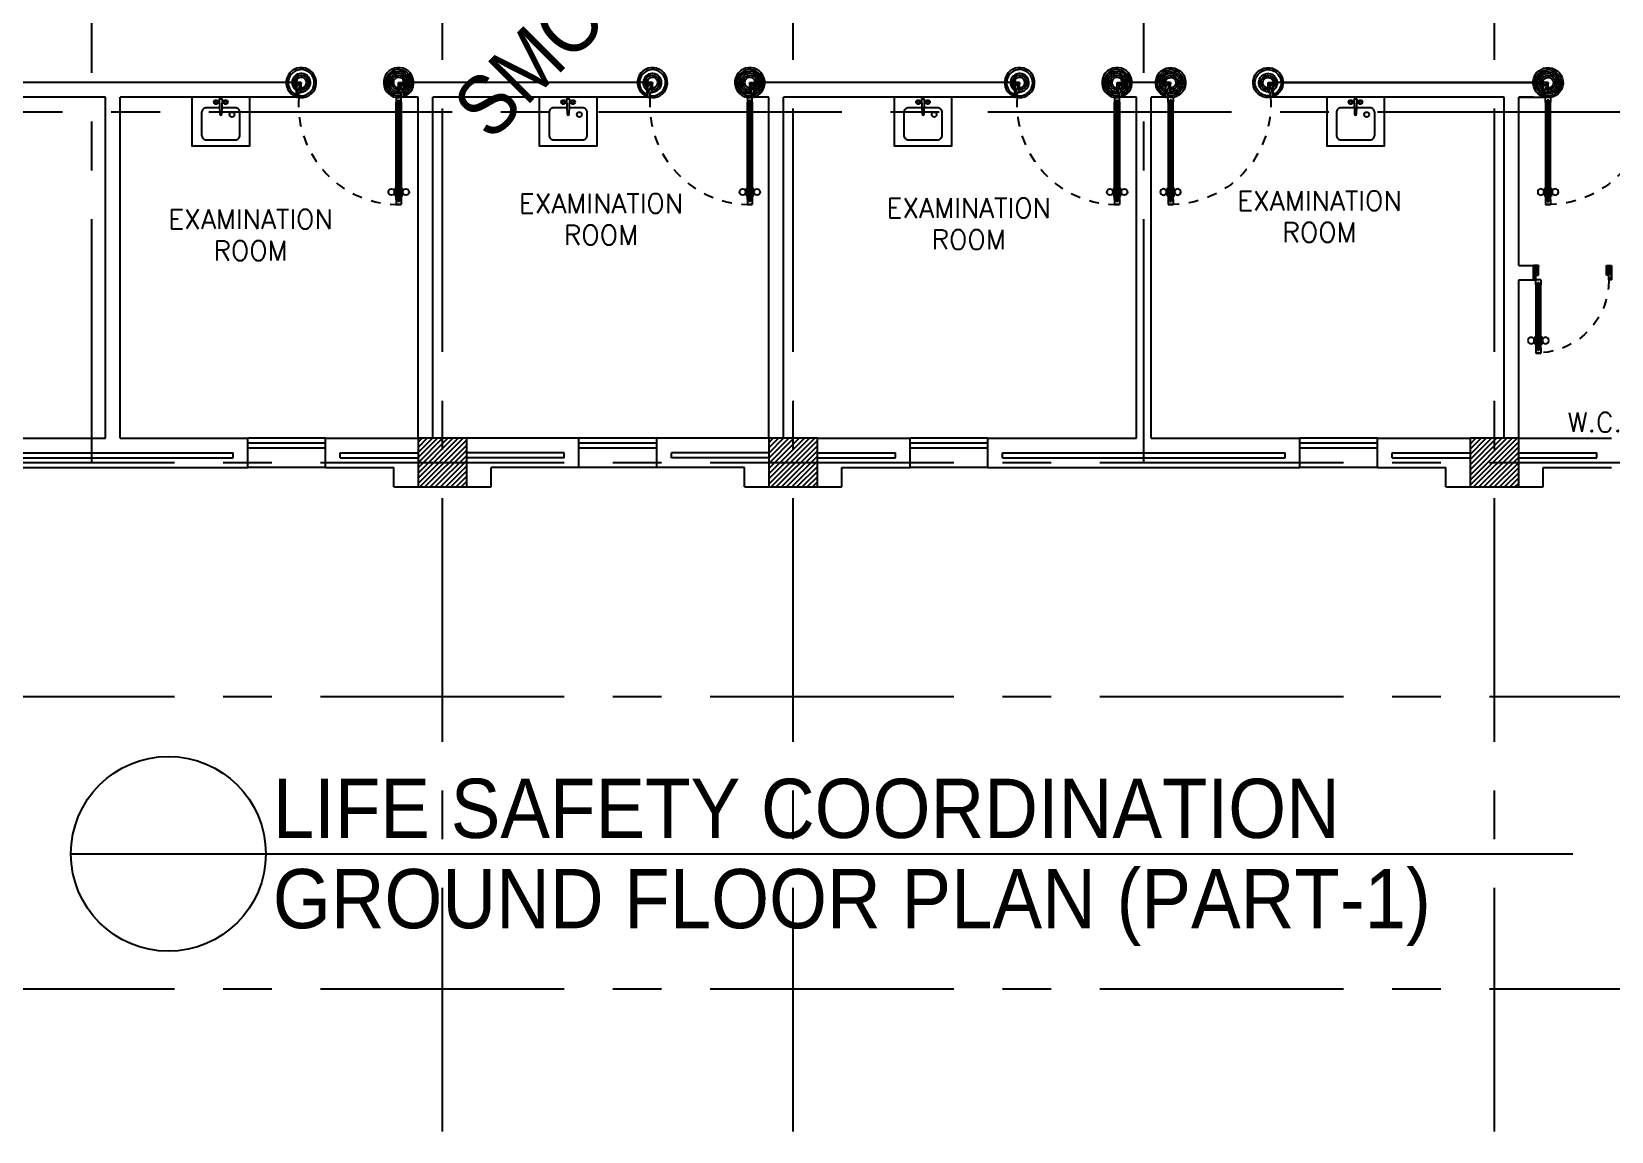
# Model space of a CAD drawing. Extents: x 417819.9 to 417911.9, y 43448 to 43539.2.
# Drawn here: x 417841.64 to 417857.86, y 43460.01 to 43471.3 of the extents above; entities that cross this region are included whole.
import ezdxf
from ezdxf.enums import TextEntityAlignment as Align

# ---------------------------------------------------------------- set-up
doc = ezdxf.new("R2010")
doc.units = 0
doc.header["$MEASUREMENT"] = 0
doc.linetypes.add('CENTERX2', pattern=[4, 2.5, -0.5, 0.5, -0.5])
doc.linetypes.add('HIDDEN', pattern=[0.375, 0.25, -0.125])
doc.layers.get('0').update_dxf_attribs({"linetype": 'CONTINUOUS'})
for name, color, linetype in [('AXES', 11, 'CENTERX2'), ('COL', 2, 'CONTINUOUS'), ('DOOR', 4, 'CONTINUOUS'), ('HAT', 8, 'CONTINUOUS'), ('INSUL', 7, 'CONTINUOUS'), ('ME-FIX', 3, 'CONTINUOUS'), ('RM-NAME', 2, 'CONTINUOUS'), ('TXT', 2, 'CONTINUOUS'), ('TXT1', 2, 'CONTINUOUS'), ('WALL', 2, 'CONTINUOUS'), ('WIN', 5, 'CONTINUOUS')]:
    doc.layers.add(name, color=color, linetype=linetype)
doc.styles.add('ROMANS', font='ROMANS.shx', dxfattribs={"width": 0.6})
doc.styles.add('TTXT', font='swisse.ttf', dxfattribs={"width": 0.6})

# ---------------------------------------------------------------- blocks, each defined once
blk = doc.blocks.new('*X801')
at = {"color": 0}
for p, q in [((49339, 10678), (49822, 11161)), ((49339, 10731), (49769, 11161)), ((49339, 10784), (49716, 11161)), ((49339, 10837), (49663, 11161)), ((49339, 10890), (49610, 11161)), ((49339, 10943), (49557, 11161)), ((49339, 10996), (49504, 11161)), ((49339, 11049), (49451, 11161)), ((49339, 11102), (49398, 11161)), ((49339, 11155), (49345, 11161)), ((49375, 10661), (49839, 11125)), ((49428, 10661), (49839, 11072)), ((49481, 10661), (49839, 11019)), ((49534, 10661), (49839, 10966)), ((49587, 10661), (49839, 10913)), ((49640, 10661), (49839, 10860)), ((49693, 10661), (49839, 10807)), ((49746, 10661), (49839, 10754)), ((49799, 10661), (49839, 10701))]:
    blk.add_line(p, q, dxfattribs=at)
blk = doc.blocks.new('COL50')
at = {"layer": 'COL'}
blk.add_lwpolyline([(-250, 250), (-250, -250), (250, -250), (250, 250)], close=True, dxfattribs=at)
blk = doc.blocks.new('RM1')
at = {"layer": 'RM-NAME', "style": 'ROMANS'}
for tag, p in [('ROOMNAME1', (0, 324)), ('ROOMNAME2', (0, 0))]:
    blk.add_attdef(tag, text='', height=200, dxfattribs=at).set_placement(p, align=Align.MIDDLE)
blk = doc.blocks.new('*X803')
at = {"color": 0}
for p, q in [((38539, 10697), (39003, 11161)), ((38539, 10750), (38950, 11161)), ((38539, 10803), (38897, 11161)), ((38539, 10856), (38844, 11161)), ((38539, 10909), (38791, 11161)), ((38539, 10962), (38738, 11161)), ((38539, 11015), (38685, 11161)), ((38539, 11068), (38632, 11161)), ((38539, 11121), (38579, 11161)), ((38556, 10661), (39039, 11144)), ((38609, 10661), (39039, 11091)), ((38662, 10661), (39039, 11038)), ((38715, 10661), (39039, 10985)), ((38768, 10661), (39039, 10932)), ((38822, 10661), (39039, 10879)), ((38875, 10661), (39039, 10826)), ((38928, 10661), (39039, 10773)), ((38981, 10661), (39039, 10720)), ((39034, 10661), (39039, 10667))]:
    blk.add_line(p, q, dxfattribs=at)
blk = doc.blocks.new('*X802')
at = {"color": 0}
for p, q in [((42139, 10691), (42610, 11161)), ((42139, 10744), (42557, 11161)), ((42139, 10797), (42504, 11161)), ((42139, 10850), (42450, 11161)), ((42139, 10903), (42397, 11161)), ((42139, 10956), (42344, 11161)), ((42139, 11009), (42291, 11161)), ((42139, 11062), (42238, 11161)), ((42139, 11115), (42185, 11161)), ((42163, 10661), (42639, 11138)), ((42216, 10661), (42639, 11085)), ((42269, 10661), (42639, 11032)), ((42322, 10661), (42639, 10979)), ((42375, 10661), (42639, 10925)), ((42428, 10661), (42639, 10872)), ((42481, 10661), (42639, 10819)), ((42534, 10661), (42639, 10766)), ((42587, 10661), (42639, 10713))]:
    blk.add_line(p, q, dxfattribs=at)
blk = doc.blocks.new('A$C74DC60CF')
at = {"layer": 'DOOR', "color": 0, "linetype": 'ByBlock'}
for p, q in [((65, 1155), (65, 1090)), ((74, 1155), (65, 1155)), ((74, 1078), (74, 1168)), ((81, 1168), (74, 1168)), ((74, 1155), (74, 1090)), ((81, 1200), (81, 1250)), ((131, 1250), (81, 1250)), ((81, 1250), (131, 1250)), ((81, 1200), (98, 1200)), ((98, 1200), (98, 1220)), ((98, 1220), (114, 1220)), ((114, 1200), (114, 1220)), ((114, 1200), (131, 1200)), ((131, 1200), (131, 1250)), ((131, 1168), (138, 1168)), ((138, 1078), (138, 1168)), ((138, 1155), (138, 1090)), ((138, 1155), (147, 1155)), ((147, 1155), (147, 1090)), ((74, 1090), (65, 1090)), ((81, 1078), (74, 1078)), ((131, 1078), (138, 1078)), ((138, 1090), (147, 1090)), ((98, 200), (81, 200)), ((81, 200), (81, 150)), ((98, 180), (98, 200)), ((114, 180), (98, 180)), ((131, 200), (114, 200)), ((114, 200), (114, 180)), ((131, 150), (131, 200)), ((56, 150), (56, 0)), ((56, 150), (81, 150)), ((106, 0), (56, 0)), ((131, 150), (81, 150)), ((81, 150), (81, 100)), ((81, 100), (106, 100)), ((106, 100), (106, 0)), ((1131, 100), (1106, 100)), ((1106, 100), (1106, 0)), ((1131, 150), (1131, 100)), ((1156, 150), (1131, 150)), ((1156, 150), (1156, 0)), ((1156, 0), (1156, 150)), ((1106, 0), (1156, 0))]:
    blk.add_line(p, q, dxfattribs=at)
at = {"layer": 'DOOR', "linetype": 'ByBlock'}
for p, q in [((81, 200), (81, 1200)), ((98, 200), (98, 1200)), ((114, 200), (114, 1200)), ((131, 1200), (131, 200))]:
    blk.add_line(p, q, dxfattribs=at)
at = {"layer": 'DOOR', "color": 9, "linetype": 'ByBlock'}
for p, q in [((106, 0), (56, 114)), ((106, 0), (56, 40)), ((106, 0), (93, 100)), ((1106, 0), (1156, 114)), ((1106, 0), (1119, 100)), ((1106, 0), (1156, 40))]:
    blk.add_line(p, q, dxfattribs=at)
at = {"layer": 'DOOR', "color": 0, "linetype": 'ByBlock'}
for centre in [(32, 1123), (179, 1123)]:
    blk.add_circle(centre, 32.4, dxfattribs=at)
at = {"layer": 'DOOR', "linetype": 'HIDDEN', "ltscale": 0.5}
blk.add_arc((106, 223), 1028, 355.9414, 91.3941, dxfattribs=at)
at = {"layer": 'DOOR', "color": 9, "linetype": 'ByBlock'}
for centre, radius, start, end in [((106, 0), 154, 103.7142, 108.8947), ((106, 0), 134, 100.72, 111.8402), ((106, 0), 114, 102.6226, 115.9162), ((106, 0), 94.4, 90, 121.9818), ((106, 0), 74.4, 90, 132.2236), ((106, 0), 54.4, 90, 156.7926), ((106, 0), 34.4, 90, 180), ((106, 0), 14.4, 90, 180), ((1106, 0), 94.4, 58.0182, 90), ((1106, 0), 74.4, 47.7764, 90), ((1106, 0), 54.4, 23.2074, 90), ((1106, 0), 34.4, 0, 90), ((1106, 0), 14.4, 0, 90), ((1106, 0), 134, 68.1598, 79.28), ((1106, 0), 154, 71.1053, 76.2858)]:
    blk.add_arc(centre, radius, start, end, dxfattribs=at)
blk = doc.blocks.new('DOOR80')
at = {"layer": 'DOOR', "color": 7, "linetype": 'ByBlock'}
for p, q in [((-150, 800), (0, 800)), ((-150, 800), (-150, 775)), ((0, 800), (-150, 800)), ((-150, 775), (-100, 775)), ((0, 750), (-114, 800)), ((-100, 775), (-100, 750)), ((0, 750), (-100, 763)), ((-100, 750), (0, 750)), ((0, 750), (-40, 800)), ((0, 750), (0, 800)), ((-850, 75), (-900, 75)), ((-900, 75), (-900, 25)), ((-900, 25), (-900, 75)), ((-850, 25), (-900, 25)), ((-850, 58), (-870, 58)), ((-870, 42), (-870, 58)), ((-850, 42), (-870, 42)), ((-850, 58), (-850, 75)), ((-850, 25), (-850, 42)), ((-727, 82), (-817, 82)), ((-817, 75), (-817, 82)), ((-817, 25), (-817, 18)), ((-727, 18), (-817, 18)), ((-805, 91), (-740, 91)), ((-805, 82), (-805, 91)), ((-805, 82), (-740, 82)), ((-805, 18), (-740, 18)), ((-805, 18), (-805, 9)), ((-805, 9), (-740, 9)), ((-740, 82), (-740, 91)), ((-740, 18), (-740, 9)), ((-727, 75), (-727, 82)), ((-727, 25), (-727, 18)), ((-150, 75), (-200, 75)), ((-200, 75), (-200, 58)), ((-200, 58), (-180, 58)), ((-180, 42), (-200, 42)), ((-200, 42), (-200, 25)), ((-200, 25), (-150, 25)), ((-180, 58), (-180, 42)), ((-150, 75), (-150, 25)), ((-150, 25), (-100, 25)), ((-150, 0), (-150, 25)), ((0, 0), (-150, 0)), ((0, 50), (-114, 0)), ((-100, 25), (-100, 50)), ((0, 50), (-100, 37)), ((-100, 50), (0, 50)), ((0, 50), (-40, 0)), ((0, 50), (0, 0))]:
    blk.add_line(p, q, dxfattribs=at)
at = {"layer": 'DOOR', "linetype": 'ByBlock'}
for p, q in [((-850, 75), (-200, 75)), ((-200, 58), (-850, 58)), ((-200, 42), (-850, 42)), ((-200, 25), (-850, 25))]:
    blk.add_line(p, q, dxfattribs=at)
at = {"layer": 'DOOR', "color": 7, "linetype": 'ByBlock'}
for centre in [(-772, 124), (-772, -24)]:
    blk.add_circle(centre, 32.4, dxfattribs=at)
at = {"layer": 'DOOR', "linetype": 'HIDDEN', "ltscale": 0.5}
blk.add_arc((-149, 23), 752, 90.0695, 176.0204, dxfattribs=at)
at = {"layer": 'DOOR', "color": 7, "linetype": 'ByBlock'}
for centre, radius, start, end in [((0, 750), 154, 161.1053, 166.2858), ((0, 750), 134, 158.1598, 169.28), ((0, 750), 94.4, 148.0182, 180), ((0, 750), 74.4, 137.7764, 180), ((0, 750), 54.4, 113.2074, 180), ((0, 750), 34.4, 90, 180), ((0, 750), 14.4, 90, 180), ((0, 50), 154, 193.7142, 198.8947), ((0, 50), 134, 190.72, 201.8402), ((0, 50), 114, 192.6226, 205.9162), ((0, 50), 94.4, 180, 211.9818), ((0, 50), 74.4, 180, 222.2236), ((0, 50), 54.4, 180, 246.7926), ((0, 50), 34.4, 180, 270), ((0, 50), 14.4, 180, 270)]:
    blk.add_arc(centre, radius, start, end, dxfattribs=at)
blk = doc.blocks.new('A$C180A3EE7')
at = {"layer": 'ME-FIX'}
blk.add_lwpolyline([(0.593, 0), (0.593, 0.5), (0, 0.5), (0, 0)], dxfattribs=at)
blk.add_lwpolyline([(0.309, 0.107), (0.443, 0.107, 0.414214), (0.493, 0.157), (0.493, 0.388, 0.414214), (0.443, 0.438), (0.15, 0.438, 0.414214), (0.1, 0.388), (0.1, 0.157, 0.414214), (0.15, 0.107), (0.284, 0.107)], format="xyb", dxfattribs=at)
blk.add_lwpolyline([(0.28, 0.019), (0.312, 0.019), (0.306, 0.174, 1), (0.286, 0.174)], format="xyb", close=True, dxfattribs=at)
for centre, radius in [((0.182, 0.177), 0.0255), ((0.247, 0.05), 0.0217), ((0.247, 0.05), 0.014), ((0.346, 0.05), 0.0217), ((0.346, 0.05), 0.014)]:
    blk.add_circle(centre, radius, dxfattribs=at)

msp = doc.modelspace()

# ---------------------------------------------------------------- linework, layer by layer
at = {"layer": 'AXES'}
for p, q in [((417845.8566, 43460.01), (417845.8566, 43538.4875)), ((417849.4566, 43460.01), (417849.4566, 43538.4875)), ((417856.6566, 43460.01), (417856.6566, 43538.4875)), ((417842.2566, 43466.8743), (417842.2566, 43525.6943)), ((417853.0566, 43466.8743), (417853.0566, 43525.6943)), ((417831.4566, 43470.4743), (417889.6966, 43470.4743)), ((417820.6052, 43466.8743), (417890.8966, 43466.8743)), ((417820.6052, 43464.4743), (417889.6966, 43464.4743)), ((417820.6052, 43464.4743), (417898.0966, 43464.4743)), ((417820.6052, 43461.4743), (417887.8966, 43461.4743)), ((417820.6052, 43461.4743), (417887.8966, 43461.4743))]:
    msp.add_line(p, q, dxfattribs=at)
at = {"layer": 'INSUL'}
for p, q in [((417840.8066, 43466.9743), (417843.7066, 43466.9743)), ((417840.8066, 43466.9243), (417843.7066, 43466.9243)), ((417843.7066, 43466.9243), (417843.7066, 43466.9743)), ((417844.8066, 43466.9743), (417845.6066, 43466.9743)), ((417844.8066, 43466.9243), (417844.8066, 43466.9743)), ((417844.8066, 43466.9243), (417845.6066, 43466.9243)), ((417847.1066, 43466.9743), (417846.1066, 43466.9743)), ((417847.1066, 43466.9243), (417846.1066, 43466.9243)), ((417847.1066, 43466.9243), (417847.1066, 43466.9743)), ((417849.2066, 43466.9743), (417848.2066, 43466.9743)), ((417848.2066, 43466.9243), (417848.2066, 43466.9743)), ((417849.2066, 43466.9243), (417848.2066, 43466.9243)), ((417849.7066, 43466.9743), (417850.5066, 43466.9743)), ((417849.7066, 43466.9243), (417850.5066, 43466.9243)), ((417850.5066, 43466.9243), (417850.5066, 43466.9743)), ((417851.6066, 43466.9743), (417854.5066, 43466.9743)), ((417851.6066, 43466.9243), (417851.6066, 43466.9743)), ((417851.6066, 43466.9243), (417854.5066, 43466.9243)), ((417854.5066, 43466.9243), (417854.5066, 43466.9743)), ((417855.6066, 43466.9243), (417855.6066, 43466.9743)), ((417855.6066, 43466.9743), (417856.4066, 43466.9743)), ((417855.6066, 43466.9243), (417856.4066, 43466.9243)), ((417856.9066, 43466.9743), (417857.7066, 43466.9743)), ((417856.9066, 43466.9243), (417857.7066, 43466.9243)), ((417857.7066, 43466.9243), (417857.7066, 43466.9743))]:
    msp.add_line(p, q, dxfattribs=at)
at = {"layer": 'TXT', "color": 6}
msp.add_line((417842.0425, 43462.8594), (417857.46, 43462.8594), dxfattribs=at)
msp.add_circle((417843.0425, 43462.8594), 1, dxfattribs=at)
at = {"layer": 'WALL'}
for p, q in [((417844.3566, 43470.7743), (417840.5816, 43470.7743)), ((417844.3566, 43470.6243), (417844.3566, 43470.7743)), ((417847.9566, 43470.7743), (417845.4566, 43470.7743)), ((417845.4566, 43470.6243), (417845.4566, 43470.7743)), ((417847.9566, 43470.6243), (417847.9566, 43470.7743)), ((417851.7316, 43470.7743), (417849.0566, 43470.7743)), ((417849.0566, 43470.6243), (417849.0566, 43470.7743)), ((417851.7316, 43470.6243), (417851.7316, 43470.7743)), ((417853.2816, 43470.7743), (417852.8316, 43470.7743)), ((417852.8316, 43470.6243), (417852.8316, 43470.7743)), ((417853.2816, 43470.6243), (417853.2816, 43470.7743)), ((417857.0566, 43470.7743), (417854.3816, 43470.7743)), ((417854.3816, 43470.6243), (417854.3816, 43470.7743)), ((417854.4816, 43470.7743), (417857.1566, 43470.7743)), ((417857.1566, 43470.7743), (417857.1566, 43470.6243)), ((417842.3966, 43470.6243), (417840.5816, 43470.6243)), ((417842.3966, 43467.1243), (417842.3966, 43470.6243)), ((417842.5466, 43467.1243), (417842.5466, 43470.6243)), ((417844.3566, 43470.6243), (417842.5466, 43470.6243)), ((417845.6066, 43470.6243), (417845.4566, 43470.6243)), ((417845.6066, 43467.1243), (417845.6066, 43470.6243)), ((417845.7566, 43467.1243), (417845.7566, 43470.6243)), ((417847.9566, 43470.6243), (417845.7566, 43470.6243)), ((417849.2066, 43470.6243), (417849.0566, 43470.6243)), ((417849.2066, 43467.1243), (417849.2066, 43470.6243)), ((417849.3566, 43467.1243), (417849.3566, 43470.6243)), ((417851.7316, 43470.6243), (417849.3566, 43470.6243)), ((417852.9816, 43470.6243), (417852.8316, 43470.6243)), ((417852.9816, 43467.1243), (417852.9816, 43470.6243)), ((417853.1316, 43467.1243), (417853.1316, 43470.6243)), ((417853.2816, 43470.6243), (417853.1316, 43470.6243)), ((417856.7566, 43470.6243), (417854.3816, 43470.6243)), ((417856.7566, 43467.1243), (417856.7566, 43470.6243)), ((417857.0566, 43470.6243), (417856.9066, 43470.6243)), ((417856.9066, 43470.6243), (417857.1566, 43470.6243)), ((417856.9066, 43468.8993), (417856.9066, 43470.6243)), ((417856.9066, 43468.8993), (417857.0566, 43468.8993)), ((417857.0566, 43468.7493), (417857.0566, 43468.8993)), ((417857.0566, 43468.7493), (417857.0566, 43468.8993)), ((417856.9066, 43467.1243), (417856.9066, 43468.7493)), ((417856.9066, 43468.7493), (417857.0566, 43468.7493)), ((417840.6566, 43467.1243), (417842.3966, 43467.1243)), ((417842.5466, 43467.1243), (417843.8566, 43467.1243)), ((417843.8566, 43466.8243), (417843.8566, 43467.1243)), ((417844.6566, 43467.1243), (417845.6066, 43467.1243)), ((417844.6566, 43466.8243), (417844.6566, 43467.1243)), ((417847.2566, 43467.1243), (417846.1066, 43467.1243)), ((417847.2566, 43466.8243), (417847.2566, 43467.1243)), ((417849.2066, 43467.1243), (417848.0566, 43467.1243)), ((417848.0566, 43466.8243), (417848.0566, 43467.1243)), ((417849.7066, 43467.1243), (417850.6566, 43467.1243)), ((417850.6566, 43466.8243), (417850.6566, 43467.1243)), ((417851.4566, 43467.1243), (417852.9816, 43467.1243)), ((417851.4566, 43466.8243), (417851.4566, 43467.1243)), ((417853.1316, 43467.1243), (417854.6566, 43467.1243)), ((417854.6566, 43466.8243), (417854.6566, 43467.1243)), ((417855.4566, 43466.8243), (417855.4566, 43467.1243)), ((417855.4566, 43467.1243), (417856.4066, 43467.1243)), ((417856.9066, 43467.1243), (417857.8566, 43467.1243)), ((417840.6566, 43466.8243), (417843.8566, 43466.8243)), ((417844.6566, 43466.8243), (417845.3566, 43466.8243)), ((417845.3566, 43466.6243), (417845.3566, 43466.8243)), ((417847.2566, 43466.8243), (417846.3566, 43466.8243)), ((417846.3566, 43466.6243), (417846.3566, 43466.8243)), ((417848.9566, 43466.8243), (417848.0566, 43466.8243)), ((417848.9566, 43466.6243), (417848.9566, 43466.8243)), ((417849.9566, 43466.8243), (417850.6566, 43466.8243)), ((417849.9566, 43466.6243), (417849.9566, 43466.8243)), ((417851.4566, 43466.8243), (417854.6566, 43466.8243)), ((417855.4566, 43466.8243), (417856.1566, 43466.8243)), ((417856.1566, 43466.6243), (417856.1566, 43466.8243)), ((417857.1566, 43466.8243), (417857.8566, 43466.8243)), ((417857.1566, 43466.6243), (417857.1566, 43466.8243)), ((417845.3566, 43466.6243), (417846.3566, 43466.6243)), ((417848.9566, 43466.6243), (417849.9566, 43466.6243)), ((417856.1566, 43466.6243), (417857.1566, 43466.6243))]:
    msp.add_line(p, q, dxfattribs=at)
at = {"layer": 'WIN'}
for p, q in [((417844.6566, 43467.1243), (417843.8566, 43467.1243)), ((417844.6566, 43467.0743), (417843.8566, 43467.0743)), ((417844.6566, 43467.0243), (417843.8566, 43467.0243)), ((417848.0566, 43467.1243), (417847.2566, 43467.1243)), ((417848.0566, 43467.0743), (417847.2566, 43467.0743)), ((417848.0566, 43467.0243), (417847.2566, 43467.0243)), ((417851.4566, 43467.1243), (417850.6566, 43467.1243)), ((417851.4566, 43467.0743), (417850.6566, 43467.0743)), ((417851.4566, 43467.0243), (417850.6566, 43467.0243)), ((417855.4566, 43467.1243), (417854.6566, 43467.1243)), ((417855.4566, 43467.0743), (417854.6566, 43467.0743)), ((417855.4566, 43467.0243), (417854.6566, 43467.0243)), ((417844.6566, 43466.8243), (417843.8566, 43466.8243)), ((417848.0566, 43466.8243), (417847.2566, 43466.8243)), ((417851.4566, 43466.8243), (417850.6566, 43466.8243)), ((417855.4566, 43466.8243), (417854.6566, 43466.8243))]:
    msp.add_line(p, q, dxfattribs=at)

# ---------------------------------------------------------------- block references
at = {"layer": 'COL', "xscale": 0.001000000047497451, "yscale": 0.0009999999892897904, "zscale": 0.001}
for p in [(417845.8566, 43466.8743), (417849.4566, 43466.8743), (417856.6566, 43466.8743)]:
    msp.add_blockref('COL50', p, dxfattribs=at)
at = {"layer": 'DOOR', "color": 0, "yscale": 0.0009999999892897904, "zscale": 0.001, "rotation": 180}
for p, xscale in [((417845.5125, 43470.7743), 0.001000000047497451), ((417849.118, 43470.7743), 0.001000000047497451), ((417852.8875, 43470.7743), 0.001000000047497451), ((417853.2257, 43470.7743), -0.001000000047497451), ((417857.1007, 43470.7743), -0.001000000047497451)]:
    msp.add_blockref('A$C74DC60CF', p, dxfattribs=dict(at, xscale=xscale))
at = {"layer": 'DOOR', "xscale": -0.0009999999892897904, "yscale": 0.0009999999892897904, "zscale": 0.001, "rotation": 270}
msp.add_blockref('DOOR80', (417857.0566, 43468.8993), dxfattribs=at)
at = {"layer": 'HAT'}
ref = msp.add_blockref('RM1', (417847.4831, 43469.2108), dxfattribs=dict(at, xscale=0.001000000047497451, yscale=0.0009999999892897904, zscale=0.001))
ref.add_attrib('ROOMNAME2', 'ROOM', dxfattribs={"layer": 'RM-NAME', "height": 0.2, "style": 'ROMANS'}).set_placement((417847.4831, 43469.2108), align=Align.MIDDLE)
ref.add_attrib('ROOMNAME1', 'EXAMINATION', dxfattribs={"layer": 'RM-NAME', "height": 0.2, "style": 'ROMANS'}).set_placement((417847.4831, 43469.5346), align=Align.MIDDLE)
ref = msp.add_blockref('RM1', (417854.8597, 43469.2383), dxfattribs=dict(at, xscale=0.001000000047497451, yscale=0.0009999999892897904, zscale=0.001))
ref.add_attrib('ROOMNAME2', 'ROOM', dxfattribs={"layer": 'RM-NAME', "height": 0.2, "style": 'ROMANS'}).set_placement((417854.8597, 43469.2383), align=Align.MIDDLE)
ref.add_attrib('ROOMNAME1', 'EXAMINATION', dxfattribs={"layer": 'RM-NAME', "height": 0.2, "style": 'ROMANS'}).set_placement((417854.8597, 43469.5621), align=Align.MIDDLE)
ref = msp.add_blockref('RM1', (417843.8858, 43469.0494), dxfattribs=dict(at, xscale=0.001000000047497451, yscale=0.0009999999892897904, zscale=0.001))
ref.add_attrib('ROOMNAME2', 'ROOM', dxfattribs={"layer": 'RM-NAME', "height": 0.2, "style": 'ROMANS'}).set_placement((417843.8858, 43469.0494), align=Align.MIDDLE)
ref.add_attrib('ROOMNAME1', 'EXAMINATION', dxfattribs={"layer": 'RM-NAME', "height": 0.2, "style": 'ROMANS'}).set_placement((417843.8858, 43469.3732), align=Align.MIDDLE)
ref = msp.add_blockref('RM1', (417851.2586, 43469.164), dxfattribs=dict(at, xscale=0.001000000047497451, yscale=0.0009999999892897904, zscale=0.001))
ref.add_attrib('ROOMNAME2', 'ROOM', dxfattribs={"layer": 'RM-NAME', "height": 0.2, "style": 'ROMANS'}).set_placement((417851.2586, 43469.164), align=Align.MIDDLE)
ref.add_attrib('ROOMNAME1', 'EXAMINATION', dxfattribs={"layer": 'RM-NAME', "height": 0.2, "style": 'ROMANS'}).set_placement((417851.2586, 43469.4878), align=Align.MIDDLE)
ref = msp.add_blockref('RM1', (417857.6854, 43467.2891), dxfattribs=dict(at, xscale=-0.001000000047497451, yscale=0.0009999999892897904, zscale=0.001, rotation=180))
ref.add_attrib('ROOMNAME2', 'W.C.', dxfattribs={"layer": 'RM-NAME', "height": 0.2, "style": 'ROMANS'}).set_placement((417857.6854, 43467.2891), align=Align.MIDDLE)
at = {"layer": 'HAT', "xscale": 0.001000000047497451, "yscale": 0.0009999999892897904, "zscale": 0.001}
for name in ['*X803', '*X802', '*X801']:
    msp.add_blockref(name, (417807.0674, 43455.9633), dxfattribs=at)
at = {"layer": 'ME-FIX', "rotation": 180}
for p in [(417843.8773, 43470.6243), (417847.4432, 43470.6243), (417851.0861, 43470.6243), (417855.5266, 43470.6243)]:
    msp.add_blockref('A$C180A3EE7', p, dxfattribs=at)

# ---------------------------------------------------------------- texts
at = {"layer": 'TXT1', "color": 6, "style": 'TTXT', "width": 0.9}
msp.add_text('SMOKE COMPARTMENT ZONE No.1', height=0.607852, rotation=45, dxfattribs=at).set_placement((417846.3501, 43470.1577))
for s, p in [('LIFE SAFETY COORDINATION', (417844.1149, 43463.0218)), ('GROUND FLOOR PLAN (PART-1)', (417844.1149, 43462.0953))]:
    msp.add_text(s, height=0.607852, dxfattribs=at).set_placement(p)

doc.saveas('drawing.dxf')
